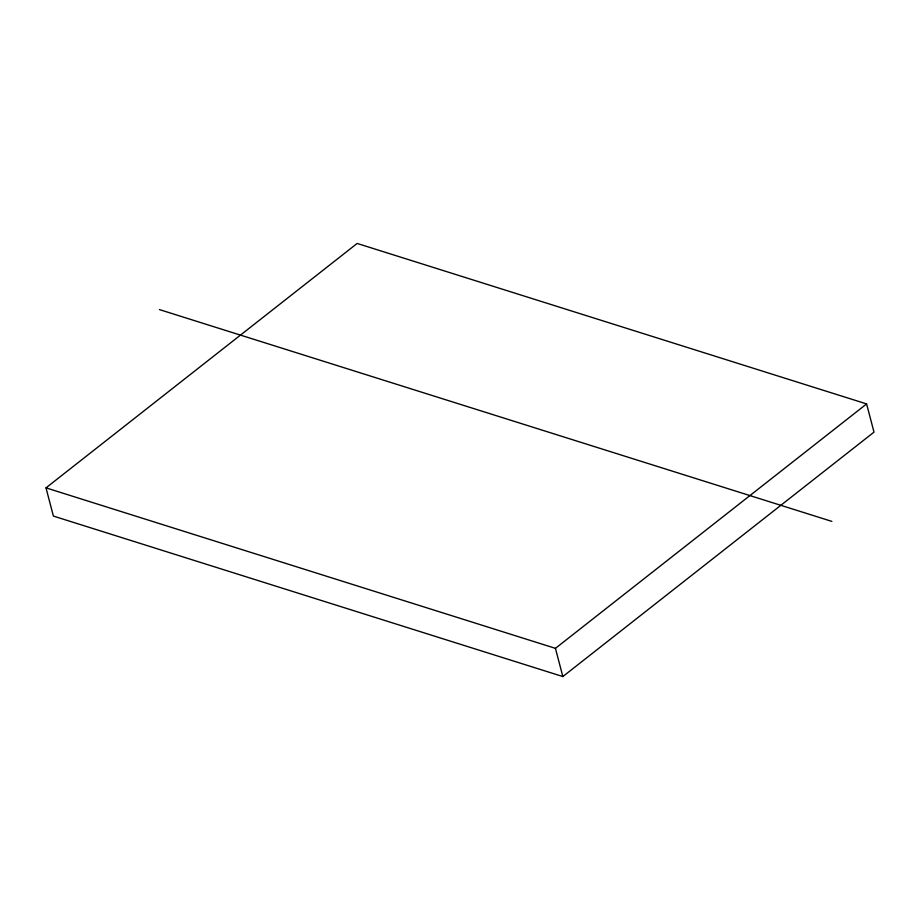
<?xml version="1.0" encoding="UTF-8"?>
<svg xmlns="http://www.w3.org/2000/svg" width="920" height="920" viewBox="0 0 920 920"><rect width="100%" height="100%" fill="white"/><g stroke="black" fill="none" stroke-linecap="round" stroke-linejoin="round"><path stroke-width="1.38" d="M46 487.864L357.155 243.443L866.606 403.926L874 432.135L562.844 676.556L53.394 516.074L46 487.864L555.438 648.347L866.606 403.926M159.424 309.58L831.852 521.387M555.438 648.347L562.844 676.556"/></g></svg>
